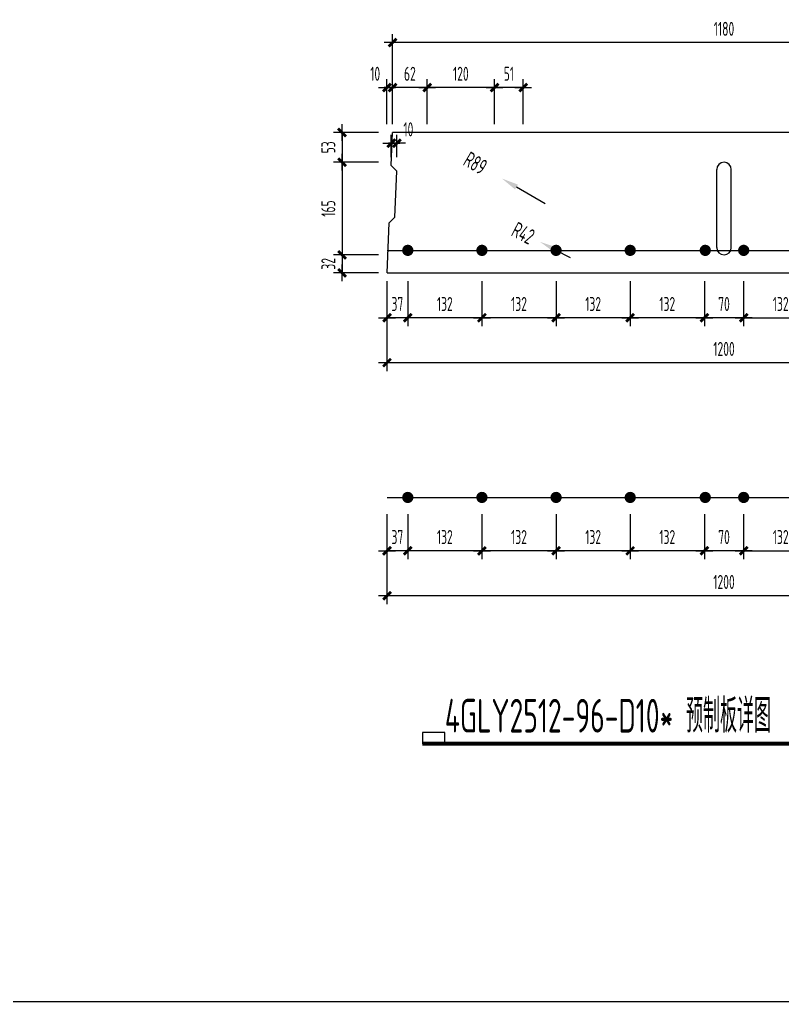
# Model space of a CAD drawing. Extents: x -469675 to 2400000, y -476501 to 2085364.
# Drawn here: x 643091 to 644449, y 395000 to 396748 of the extents above; entities that cross this region are included whole.
import ezdxf

# ---------------------------------------------------------------- set-up
doc = ezdxf.new("R2010")
doc.units = 0
doc.header["$LTSCALE"] = 1000
doc.header["$MEASUREMENT"] = 0
doc.layers.get('0').update_dxf_attribs({"linetype": 'CONTINUOUS', "lineweight": 20})
doc.layers.get('Defpoints').update_dxf_attribs({"linetype": 'CONTINUOUS'})
for name, color, linetype in [('C-DETAIL', 3, 'CONTINUOUS'), ('C-DETAIL_DIM', 3, 'CONTINUOUS'), ('C-DETAIL_REIN', 40, 'CONTINUOUS'), ('C-DETAIL_TEXT', 4, 'CONTINUOUS')]:
    doc.layers.add(name, color=color, linetype=linetype)
doc.layers.add('C-注释', color=30, linetype='CONTINUOUS', plot=False)
doc.styles.add('DIM_FONT', font='gbxwxt.shx', dxfattribs={"width": 0.7, "bigfont": 'gbhzfs.shx'})
doc.styles.add('GBSTYLE', font='gbxwxt.shx', dxfattribs={"width": 0.7, "bigfont": 'gbhzfs.shx'})
doc.dimstyles.new('LEADER10', dxfattribs={"dimscale": 0.1, "dimtxt": 280, "dimasz": 300, "dimexe": 150, "dimexo": 150, "dimgap": 120, "dimtad": 1, "dimdec": 0, "dimzin": 0, "dimdsep": 46, "dimtxsty": 'DIM_FONT', "dimcen": 0.09, "dimclrd": 3, "dimclre": 3, "dimclrt": 7, "dimazin": 0, "dimtfac": 1, "dimtdec": 0, "dimtix": 1, "dimtmove": 2, "dimatfit": 3, "dimfxl": 0, "dimtolj": 1, "dimtzin": 0, "dimarcsym": 0})
doc.dimstyles.new('XB DIMN10', dxfattribs={"dimscale": 0.1, "dimtxt": 250, "dimasz": 1, "dimexe": 150, "dimexo": 150, "dimgap": 120, "dimtad": 1, "dimdec": 0, "dimzin": 0, "dimdsep": 46, "dimtxsty": 'DIM_FONT', "dimblk": '_dimx', "dimcen": 0.09, "dimclrd": 3, "dimclre": 3, "dimclrt": 7, "dimazin": 0, "dimtfac": 1, "dimtdec": 0, "dimtix": 1, "dimtmove": 2, "dimatfit": 3, "dimldrblk": '_dimx', "dimfxl": 0, "dimtolj": 1, "dimtzin": 0, "dimarcsym": 0})

# ---------------------------------------------------------------- blocks, each defined once
blk = doc.blocks.new('_dimx')
blk.add_line((-150, 0), (150, 0))
at = {"const_width": 50}
blk.add_lwpolyline([(-70, -70), (70, 70)], dxfattribs=at)
blk = doc.blocks.new('*D1592')
at = {"layer": 'C-DETAIL_DIM', "color": 3, "lineweight": -2, "ltscale": 0.1, "transparency": 16777216}
for p, q in [((643744.9, 396202.4), (643744.9, 396122.4)), ((644944.9, 396202.4), (644944.9, 396122.4)), ((644944.8, 396137.4), (643745, 396137.4))]:
    blk.add_line(p, q, dxfattribs=at)
at = {"layer": 'Defpoints', "color": 0, "ltscale": 0.1, "transparency": 16777216}
for p in [(643744.9, 396217.4), (644944.9, 396217.4), (643744.9, 396137.4)]:
    blk.add_point(p, dxfattribs=at)
at = {"layer": 'C-DETAIL_DIM', "color": 3, "lineweight": -2, "ltscale": 0.1, "transparency": 16777216, "xscale": 0.1, "yscale": 0.1, "zscale": 0.1, "rotation": 180}
blk.add_blockref('_dimx', (643744.9, 396137.4), dxfattribs=at)
at = {"layer": 'C-DETAIL_DIM', "color": 3, "lineweight": -2, "ltscale": 0.1, "transparency": 16777216, "xscale": 0.1, "yscale": 0.1, "zscale": 0.1}
blk.add_blockref('_dimx', (644944.9, 396137.4), dxfattribs=at)
at = {"layer": 'C-DETAIL_DIM', "color": 7, "ltscale": 0.1, "transparency": 16777216, "insert": (644344.9, 396161.9), "char_height": 25, "attachment_point": 5, "style": 'DIM_FONT'}
blk.add_mtext('\\A1;1200', dxfattribs=at)
blk = doc.blocks.new('*D1594')
at = {"layer": 'C-DETAIL_DIM', "color": 3, "lineweight": -2, "ltscale": 0.1, "transparency": 16777216}
for p, q in [((643754.9, 396642.4), (643754.9, 396722.4)), ((644934.9, 396642.4), (644934.9, 396722.4)), ((644934.8, 396707.4), (643755, 396707.4))]:
    blk.add_line(p, q, dxfattribs=at)
at = {"layer": 'Defpoints', "color": 0, "ltscale": 0.1, "transparency": 16777216}
for p in [(643754.9, 396707.4), (643754.9, 396627.4), (644934.9, 396627.4)]:
    blk.add_point(p, dxfattribs=at)
at = {"layer": 'C-DETAIL_DIM', "color": 3, "lineweight": -2, "ltscale": 0.1, "transparency": 16777216, "xscale": 0.1, "yscale": 0.1, "zscale": 0.1, "rotation": 180}
blk.add_blockref('_dimx', (643754.9, 396707.4), dxfattribs=at)
at = {"layer": 'C-DETAIL_DIM', "color": 3, "lineweight": -2, "ltscale": 0.1, "transparency": 16777216, "xscale": 0.1, "yscale": 0.1, "zscale": 0.1}
blk.add_blockref('_dimx', (644934.9, 396707.4), dxfattribs=at)
at = {"layer": 'C-DETAIL_DIM', "color": 7, "ltscale": 0.1, "transparency": 16777216, "insert": (644344.9, 396731.9), "char_height": 25, "attachment_point": 5, "style": 'DIM_FONT'}
blk.add_mtext('\\A1;1180', dxfattribs=at)
blk = doc.blocks.new('*D1595')
at = {"layer": 'C-DETAIL_DIM', "color": 3, "lineweight": -2, "ltscale": 0.1, "transparency": 16777216}
for p, q in [((643729.9, 396329.4), (643649.9, 396329.4)), ((643664.9, 396329.5), (643664.9, 396329.6)), ((643664.9, 396329.4), (643664.9, 396297.4)), ((643729.9, 396297.4), (643649.9, 396297.4)), ((643664.9, 396297.3), (643664.9, 396297.2))]:
    blk.add_line(p, q, dxfattribs=at)
at = {"layer": 'Defpoints', "color": 0, "ltscale": 0.1, "transparency": 16777216}
for p in [(643744.9, 396329.4), (643664.9, 396297.4), (643744.9, 396297.4)]:
    blk.add_point(p, dxfattribs=at)
at = {"layer": 'C-DETAIL_DIM', "color": 3, "lineweight": -2, "ltscale": 0.1, "transparency": 16777216, "xscale": 0.1, "yscale": 0.1, "zscale": 0.1}
for p, rotation in [((643664.9, 396329.4), 270), ((643664.9, 396297.4), 90)]:
    blk.add_blockref('_dimx', p, dxfattribs=dict(at, rotation=rotation))
at = {"layer": 'C-DETAIL_DIM', "color": 7, "ltscale": 0.1, "transparency": 16777216, "insert": (643640.4, 396313.4), "char_height": 25, "attachment_point": 5, "rotation": 90, "style": 'DIM_FONT'}
blk.add_mtext('\\A1;32', dxfattribs=at)
blk = doc.blocks.new('*D1596')
at = {"layer": 'C-DETAIL_DIM', "color": 3, "lineweight": -2, "ltscale": 0.1, "transparency": 16777216}
for p, q in [((643729.9, 396494.4), (643649.9, 396494.4)), ((643664.9, 396494.3), (643664.9, 396329.5)), ((643729.9, 396329.4), (643649.9, 396329.4))]:
    blk.add_line(p, q, dxfattribs=at)
at = {"layer": 'Defpoints', "color": 0, "ltscale": 0.1, "transparency": 16777216}
for p in [(643744.9, 396494.4), (643664.9, 396329.4), (643744.9, 396329.4)]:
    blk.add_point(p, dxfattribs=at)
at = {"layer": 'C-DETAIL_DIM', "color": 3, "lineweight": -2, "ltscale": 0.1, "transparency": 16777216, "xscale": 0.1, "yscale": 0.1, "zscale": 0.1}
for p, rotation in [((643664.9, 396494.4), 90), ((643664.9, 396329.4), 270)]:
    blk.add_blockref('_dimx', p, dxfattribs=dict(at, rotation=rotation))
at = {"layer": 'C-DETAIL_DIM', "color": 7, "ltscale": 0.1, "transparency": 16777216, "insert": (643640.4, 396411.9), "char_height": 25, "attachment_point": 5, "rotation": 90, "style": 'DIM_FONT'}
blk.add_mtext('\\A1;165', dxfattribs=at)
blk = doc.blocks.new('*D1597')
at = {"layer": 'C-DETAIL_DIM', "color": 3, "lineweight": -2, "ltscale": 0.1, "transparency": 16777216}
for p, q in [((643729.9, 396547.4), (643649.9, 396547.4)), ((643664.9, 396547.3), (643664.9, 396494.5)), ((643729.9, 396494.4), (643649.9, 396494.4))]:
    blk.add_line(p, q, dxfattribs=at)
at = {"layer": 'Defpoints', "color": 0, "ltscale": 0.1, "transparency": 16777216}
for p in [(643744.9, 396547.4), (643664.9, 396494.4), (643744.9, 396494.4)]:
    blk.add_point(p, dxfattribs=at)
at = {"layer": 'C-DETAIL_DIM', "color": 3, "lineweight": -2, "ltscale": 0.1, "transparency": 16777216, "xscale": 0.1, "yscale": 0.1, "zscale": 0.1}
for p, rotation in [((643664.9, 396547.4), 90), ((643664.9, 396494.4), 270)]:
    blk.add_blockref('_dimx', p, dxfattribs=dict(at, rotation=rotation))
at = {"layer": 'C-DETAIL_DIM', "color": 7, "ltscale": 0.1, "transparency": 16777216, "insert": (643640.4, 396520.9), "char_height": 25, "attachment_point": 5, "rotation": 90, "style": 'DIM_FONT'}
blk.add_mtext('\\A1;53', dxfattribs=at)
blk = doc.blocks.new('*D1599')
at = {"layer": 'C-DETAIL_DIM', "color": 3, "lineweight": -2, "ltscale": 0.1, "transparency": 16777216}
for p, q in [((643744.9, 395787.4), (643744.9, 395707.4)), ((644944.9, 395787.4), (644944.9, 395707.4)), ((644944.8, 395722.4), (643745, 395722.4))]:
    blk.add_line(p, q, dxfattribs=at)
at = {"layer": 'Defpoints', "color": 0, "ltscale": 0.1, "transparency": 16777216}
for p in [(643744.9, 395802.4), (644944.9, 395802.4), (643744.9, 395722.4)]:
    blk.add_point(p, dxfattribs=at)
at = {"layer": 'C-DETAIL_DIM', "color": 3, "lineweight": -2, "ltscale": 0.1, "transparency": 16777216, "xscale": 0.1, "yscale": 0.1, "zscale": 0.1, "rotation": 180}
blk.add_blockref('_dimx', (643744.9, 395722.4), dxfattribs=at)
at = {"layer": 'C-DETAIL_DIM', "color": 3, "lineweight": -2, "ltscale": 0.1, "transparency": 16777216, "xscale": 0.1, "yscale": 0.1, "zscale": 0.1}
blk.add_blockref('_dimx', (644944.9, 395722.4), dxfattribs=at)
at = {"layer": 'C-DETAIL_DIM', "color": 7, "ltscale": 0.1, "transparency": 16777216, "insert": (644344.9, 395746.9), "char_height": 25, "attachment_point": 5, "style": 'DIM_FONT'}
blk.add_mtext('\\A1;1200', dxfattribs=at)
blk = doc.blocks.new('*D1602')
at = {"layer": 'C-DETAIL_DIM', "color": 3, "lineweight": -2, "ltscale": 0.1, "transparency": 16777216}
for p, q in [((643744.8, 396627.4), (643744.7, 396627.4)), ((643744.9, 396562.4), (643744.9, 396642.4)), ((643754.9, 396627.4), (643744.9, 396627.4)), ((643754.9, 396562.4), (643754.9, 396642.4)), ((643755, 396627.4), (643755.1, 396627.4))]:
    blk.add_line(p, q, dxfattribs=at)
at = {"layer": 'Defpoints', "color": 0, "ltscale": 0.1, "transparency": 16777216}
for p in [(643744.9, 396627.4), (643744.9, 396547.4), (643754.9, 396547.4)]:
    blk.add_point(p, dxfattribs=at)
at = {"layer": 'C-DETAIL_DIM', "color": 3, "lineweight": -2, "ltscale": 0.1, "transparency": 16777216, "xscale": 0.1, "yscale": 0.1, "zscale": 0.1}
blk.add_blockref('_dimx', (643744.9, 396627.4), dxfattribs=at)
at = {"layer": 'C-DETAIL_DIM', "color": 3, "lineweight": -2, "ltscale": 0.1, "transparency": 16777216, "xscale": 0.1, "yscale": 0.1, "zscale": 0.1, "rotation": 180}
blk.add_blockref('_dimx', (643754.9, 396627.4), dxfattribs=at)
at = {"layer": 'C-DETAIL_DIM', "color": 7, "ltscale": 0.1, "transparency": 16777216, "insert": (643723.9, 396651.9), "char_height": 25, "attachment_point": 5, "style": 'DIM_FONT'}
blk.add_mtext('\\A1;10', dxfattribs=at)
blk = doc.blocks.new('*D1603')
at = {"layer": 'C-DETAIL_DIM', "color": 3, "lineweight": -2, "ltscale": 0.1, "transparency": 16777216}
for p, q in [((643754.9, 396562.4), (643754.9, 396642.4)), ((643816.3, 396627.4), (643755, 396627.4)), ((643816.4, 396562.4), (643816.4, 396642.4))]:
    blk.add_line(p, q, dxfattribs=at)
at = {"layer": 'Defpoints', "color": 0, "ltscale": 0.1, "transparency": 16777216}
for p in [(643754.9, 396627.4), (643754.9, 396547.4), (643816.4, 396547.4)]:
    blk.add_point(p, dxfattribs=at)
at = {"layer": 'C-DETAIL_DIM', "color": 3, "lineweight": -2, "ltscale": 0.1, "transparency": 16777216, "xscale": 0.1, "yscale": 0.1, "zscale": 0.1, "rotation": 180}
blk.add_blockref('_dimx', (643754.9, 396627.4), dxfattribs=at)
at = {"layer": 'C-DETAIL_DIM', "color": 3, "lineweight": -2, "ltscale": 0.1, "transparency": 16777216, "xscale": 0.1, "yscale": 0.1, "zscale": 0.1}
blk.add_blockref('_dimx', (643816.4, 396627.4), dxfattribs=at)
at = {"layer": 'C-DETAIL_DIM', "color": 7, "ltscale": 0.1, "transparency": 16777216, "insert": (643785.7, 396651.9), "char_height": 25, "attachment_point": 5, "style": 'DIM_FONT'}
blk.add_mtext('\\A1;62', dxfattribs=at)
blk = doc.blocks.new('*D1604')
at = {"layer": 'C-DETAIL_DIM', "color": 3, "lineweight": -2, "ltscale": 0.1, "transparency": 16777216}
for p, q in [((643816.4, 396562.4), (643816.4, 396642.4)), ((643936.3, 396627.4), (643816.5, 396627.4)), ((643936.4, 396562.4), (643936.4, 396642.4))]:
    blk.add_line(p, q, dxfattribs=at)
at = {"layer": 'Defpoints', "color": 0, "ltscale": 0.1, "transparency": 16777216}
for p in [(643816.4, 396627.4), (643816.4, 396547.4), (643936.4, 396547.4)]:
    blk.add_point(p, dxfattribs=at)
at = {"layer": 'C-DETAIL_DIM', "color": 3, "lineweight": -2, "ltscale": 0.1, "transparency": 16777216, "xscale": 0.1, "yscale": 0.1, "zscale": 0.1, "rotation": 180}
blk.add_blockref('_dimx', (643816.4, 396627.4), dxfattribs=at)
at = {"layer": 'C-DETAIL_DIM', "color": 3, "lineweight": -2, "ltscale": 0.1, "transparency": 16777216, "xscale": 0.1, "yscale": 0.1, "zscale": 0.1}
blk.add_blockref('_dimx', (643936.4, 396627.4), dxfattribs=at)
at = {"layer": 'C-DETAIL_DIM', "color": 7, "ltscale": 0.1, "transparency": 16777216, "insert": (643876.4, 396651.9), "char_height": 25, "attachment_point": 5, "style": 'DIM_FONT'}
blk.add_mtext('\\A1;120', dxfattribs=at)
blk = doc.blocks.new('*D1605')
at = {"layer": 'C-DETAIL_DIM', "color": 3, "lineweight": -2, "ltscale": 0.1, "transparency": 16777216}
for p, q in [((643936.4, 396562.4), (643936.4, 396642.4)), ((643987.3, 396627.4), (643936.5, 396627.4)), ((643987.4, 396562.4), (643987.4, 396642.4))]:
    blk.add_line(p, q, dxfattribs=at)
at = {"layer": 'Defpoints', "color": 0, "ltscale": 0.1, "transparency": 16777216}
for p in [(643936.4, 396627.4), (643936.4, 396547.4), (643987.4, 396547.4)]:
    blk.add_point(p, dxfattribs=at)
at = {"layer": 'C-DETAIL_DIM', "color": 3, "lineweight": -2, "ltscale": 0.1, "transparency": 16777216, "xscale": 0.1, "yscale": 0.1, "zscale": 0.1, "rotation": 180}
blk.add_blockref('_dimx', (643936.4, 396627.4), dxfattribs=at)
at = {"layer": 'C-DETAIL_DIM', "color": 3, "lineweight": -2, "ltscale": 0.1, "transparency": 16777216, "xscale": 0.1, "yscale": 0.1, "zscale": 0.1}
blk.add_blockref('_dimx', (643987.4, 396627.4), dxfattribs=at)
at = {"layer": 'C-DETAIL_DIM', "color": 7, "ltscale": 0.1, "transparency": 16777216, "insert": (643961.9, 396651.9), "char_height": 25, "attachment_point": 5, "style": 'DIM_FONT'}
blk.add_mtext('\\A1;51', dxfattribs=at)
blk = doc.blocks.new('*D1613')
at = {"layer": 'C-DETAIL_DIM', "color": 3, "lineweight": -2, "ltscale": 0.1, "transparency": 16777216}
for p, q in [((644379.9, 396282.4), (644379.9, 396202.4)), ((644511.9, 396282.4), (644511.9, 396202.4)), ((644380, 396217.4), (644511.8, 396217.4))]:
    blk.add_line(p, q, dxfattribs=at)
at = {"layer": 'Defpoints', "color": 0, "ltscale": 0.1, "transparency": 16777216}
for p in [(644379.9, 396297.4), (644511.9, 396297.4), (644511.9, 396217.4)]:
    blk.add_point(p, dxfattribs=at)
at = {"layer": 'C-DETAIL_DIM', "color": 3, "lineweight": -2, "ltscale": 0.1, "transparency": 16777216, "xscale": 0.1, "yscale": 0.1, "zscale": 0.1, "rotation": 180}
blk.add_blockref('_dimx', (644379.9, 396217.4), dxfattribs=at)
at = {"layer": 'C-DETAIL_DIM', "color": 3, "lineweight": -2, "ltscale": 0.1, "transparency": 16777216, "xscale": 0.1, "yscale": 0.1, "zscale": 0.1}
blk.add_blockref('_dimx', (644511.9, 396217.4), dxfattribs=at)
at = {"layer": 'C-DETAIL_DIM', "color": 7, "ltscale": 0.1, "transparency": 16777216, "insert": (644445.9, 396241.9), "char_height": 25, "attachment_point": 5, "style": 'DIM_FONT'}
blk.add_mtext('\\A1;132', dxfattribs=at)
blk = doc.blocks.new('*D1614')
at = {"layer": 'C-DETAIL_TEXT', "color": 3, "lineweight": -2, "ltscale": 0.25, "transparency": 16777216}
for p, q in [((643979.9, 396371.9), (643979.9, 396371.9)), ((643979.9, 396371.9), (643979.9, 396371.9)), ((644044.3, 396338.6), (644071, 396324.8))]:
    blk.add_line(p, q, dxfattribs=at)
at = {"layer": 'C-DETAIL_TEXT', "color": 3, "ltscale": 0.25, "transparency": 16777216}
blk.add_solid([(644046.6, 396343), (644042, 396334.2), (644017.7, 396352.4)], dxfattribs=at)
at = {"layer": 'Defpoints', "color": 0, "ltscale": 0.25, "transparency": 16777216}
for p in [(643979.9, 396371.9), (644017.7, 396352.4)]:
    blk.add_point(p, dxfattribs=at)
at = {"layer": 'C-DETAIL_TEXT', "color": 7, "ltscale": 0.25, "transparency": 16777216, "insert": (643987.4, 396368.1), "char_height": 28, "attachment_point": 5, "rotation": 332.6326, "style": 'DIM_FONT'}
blk.add_mtext('\\A1;R42', dxfattribs=at)
blk = doc.blocks.new('*D1615')
at = {"layer": 'C-DETAIL_DIM', "color": 3, "lineweight": -2, "ltscale": 0.1, "transparency": 16777216}
for p, q in [((643744.9, 396282.4), (643744.9, 396202.4)), ((643781.9, 396282.4), (643781.9, 396202.4)), ((643744.8, 396217.4), (643744.7, 396217.4)), ((643781.9, 396217.4), (643744.9, 396217.4)), ((643782, 396217.4), (643782.1, 396217.4))]:
    blk.add_line(p, q, dxfattribs=at)
at = {"layer": 'Defpoints', "color": 0, "ltscale": 0.1, "transparency": 16777216}
for p in [(643744.9, 396297.4), (643781.9, 396297.4), (643744.9, 396217.4)]:
    blk.add_point(p, dxfattribs=at)
at = {"layer": 'C-DETAIL_DIM', "color": 3, "lineweight": -2, "ltscale": 0.1, "transparency": 16777216, "xscale": 0.1, "yscale": 0.1, "zscale": 0.1}
blk.add_blockref('_dimx', (643744.9, 396217.4), dxfattribs=at)
at = {"layer": 'C-DETAIL_DIM', "color": 3, "lineweight": -2, "ltscale": 0.1, "transparency": 16777216, "xscale": 0.1, "yscale": 0.1, "zscale": 0.1, "rotation": 180}
blk.add_blockref('_dimx', (643781.9, 396217.4), dxfattribs=at)
at = {"layer": 'C-DETAIL_DIM', "color": 7, "ltscale": 0.1, "transparency": 16777216, "insert": (643763.4, 396241.9), "char_height": 25, "attachment_point": 5, "style": 'DIM_FONT'}
blk.add_mtext('\\A1;37', dxfattribs=at)
blk = doc.blocks.new('*D1616')
at = {"layer": 'C-DETAIL_DIM', "color": 3, "lineweight": -2, "ltscale": 0.1, "transparency": 16777216}
for p, q in [((643781.9, 396282.4), (643781.9, 396202.4)), ((643913.9, 396282.4), (643913.9, 396202.4)), ((643913.8, 396217.4), (643782, 396217.4))]:
    blk.add_line(p, q, dxfattribs=at)
at = {"layer": 'Defpoints', "color": 0, "ltscale": 0.1, "transparency": 16777216}
for p in [(643781.9, 396297.4), (643913.9, 396297.4), (643781.9, 396217.4)]:
    blk.add_point(p, dxfattribs=at)
at = {"layer": 'C-DETAIL_DIM', "color": 3, "lineweight": -2, "ltscale": 0.1, "transparency": 16777216, "xscale": 0.1, "yscale": 0.1, "zscale": 0.1, "rotation": 180}
blk.add_blockref('_dimx', (643781.9, 396217.4), dxfattribs=at)
at = {"layer": 'C-DETAIL_DIM', "color": 3, "lineweight": -2, "ltscale": 0.1, "transparency": 16777216, "xscale": 0.1, "yscale": 0.1, "zscale": 0.1}
blk.add_blockref('_dimx', (643913.9, 396217.4), dxfattribs=at)
at = {"layer": 'C-DETAIL_DIM', "color": 7, "ltscale": 0.1, "transparency": 16777216, "insert": (643847.9, 396241.9), "char_height": 25, "attachment_point": 5, "style": 'DIM_FONT'}
blk.add_mtext('\\A1;132', dxfattribs=at)
blk = doc.blocks.new('*D1617')
at = {"layer": 'C-DETAIL_DIM', "color": 3, "lineweight": -2, "ltscale": 0.1, "transparency": 16777216}
for p, q in [((643913.9, 396282.4), (643913.9, 396202.4)), ((644045.9, 396282.4), (644045.9, 396202.4)), ((644045.8, 396217.4), (643914, 396217.4))]:
    blk.add_line(p, q, dxfattribs=at)
at = {"layer": 'Defpoints', "color": 0, "ltscale": 0.1, "transparency": 16777216}
for p in [(643913.9, 396297.4), (644045.9, 396297.4), (643913.9, 396217.4)]:
    blk.add_point(p, dxfattribs=at)
at = {"layer": 'C-DETAIL_DIM', "color": 3, "lineweight": -2, "ltscale": 0.1, "transparency": 16777216, "xscale": 0.1, "yscale": 0.1, "zscale": 0.1, "rotation": 180}
blk.add_blockref('_dimx', (643913.9, 396217.4), dxfattribs=at)
at = {"layer": 'C-DETAIL_DIM', "color": 3, "lineweight": -2, "ltscale": 0.1, "transparency": 16777216, "xscale": 0.1, "yscale": 0.1, "zscale": 0.1}
blk.add_blockref('_dimx', (644045.9, 396217.4), dxfattribs=at)
at = {"layer": 'C-DETAIL_DIM', "color": 7, "ltscale": 0.1, "transparency": 16777216, "insert": (643979.9, 396241.9), "char_height": 25, "attachment_point": 5, "style": 'DIM_FONT'}
blk.add_mtext('\\A1;132', dxfattribs=at)
blk = doc.blocks.new('*D1618')
at = {"layer": 'C-DETAIL_DIM', "color": 3, "lineweight": -2, "ltscale": 0.1, "transparency": 16777216}
for p, q in [((644045.9, 396282.4), (644045.9, 396202.4)), ((644177.9, 396282.4), (644177.9, 396202.4)), ((644177.8, 396217.4), (644046, 396217.4))]:
    blk.add_line(p, q, dxfattribs=at)
at = {"layer": 'Defpoints', "color": 0, "ltscale": 0.1, "transparency": 16777216}
for p in [(644045.9, 396297.4), (644177.9, 396297.4), (644045.9, 396217.4)]:
    blk.add_point(p, dxfattribs=at)
at = {"layer": 'C-DETAIL_DIM', "color": 3, "lineweight": -2, "ltscale": 0.1, "transparency": 16777216, "xscale": 0.1, "yscale": 0.1, "zscale": 0.1, "rotation": 180}
blk.add_blockref('_dimx', (644045.9, 396217.4), dxfattribs=at)
at = {"layer": 'C-DETAIL_DIM', "color": 3, "lineweight": -2, "ltscale": 0.1, "transparency": 16777216, "xscale": 0.1, "yscale": 0.1, "zscale": 0.1}
blk.add_blockref('_dimx', (644177.9, 396217.4), dxfattribs=at)
at = {"layer": 'C-DETAIL_DIM', "color": 7, "ltscale": 0.1, "transparency": 16777216, "insert": (644111.9, 396241.9), "char_height": 25, "attachment_point": 5, "style": 'DIM_FONT'}
blk.add_mtext('\\A1;132', dxfattribs=at)
blk = doc.blocks.new('*D1619')
at = {"layer": 'C-DETAIL_DIM', "color": 3, "lineweight": -2, "ltscale": 0.1, "transparency": 16777216}
for p, q in [((644177.9, 396282.4), (644177.9, 396202.4)), ((644309.9, 396282.4), (644309.9, 396202.4)), ((644309.8, 396217.4), (644178, 396217.4))]:
    blk.add_line(p, q, dxfattribs=at)
at = {"layer": 'Defpoints', "color": 0, "ltscale": 0.1, "transparency": 16777216}
for p in [(644177.9, 396297.4), (644309.9, 396297.4), (644177.9, 396217.4)]:
    blk.add_point(p, dxfattribs=at)
at = {"layer": 'C-DETAIL_DIM', "color": 3, "lineweight": -2, "ltscale": 0.1, "transparency": 16777216, "xscale": 0.1, "yscale": 0.1, "zscale": 0.1, "rotation": 180}
blk.add_blockref('_dimx', (644177.9, 396217.4), dxfattribs=at)
at = {"layer": 'C-DETAIL_DIM', "color": 3, "lineweight": -2, "ltscale": 0.1, "transparency": 16777216, "xscale": 0.1, "yscale": 0.1, "zscale": 0.1}
blk.add_blockref('_dimx', (644309.9, 396217.4), dxfattribs=at)
at = {"layer": 'C-DETAIL_DIM', "color": 7, "ltscale": 0.1, "transparency": 16777216, "insert": (644243.9, 396241.9), "char_height": 25, "attachment_point": 5, "style": 'DIM_FONT'}
blk.add_mtext('\\A1;132', dxfattribs=at)
blk = doc.blocks.new('*D1620')
at = {"layer": 'C-DETAIL_DIM', "color": 3, "lineweight": -2, "ltscale": 0.1, "transparency": 16777216}
for p, q in [((644309.9, 396282.4), (644309.9, 396202.4)), ((644379.9, 396282.4), (644379.9, 396202.4)), ((644379.8, 396217.4), (644310, 396217.4))]:
    blk.add_line(p, q, dxfattribs=at)
at = {"layer": 'Defpoints', "color": 0, "ltscale": 0.1, "transparency": 16777216}
for p in [(644309.9, 396297.4), (644379.9, 396297.4), (644309.9, 396217.4)]:
    blk.add_point(p, dxfattribs=at)
at = {"layer": 'C-DETAIL_DIM', "color": 3, "lineweight": -2, "ltscale": 0.1, "transparency": 16777216, "xscale": 0.1, "yscale": 0.1, "zscale": 0.1, "rotation": 180}
blk.add_blockref('_dimx', (644309.9, 396217.4), dxfattribs=at)
at = {"layer": 'C-DETAIL_DIM', "color": 3, "lineweight": -2, "ltscale": 0.1, "transparency": 16777216, "xscale": 0.1, "yscale": 0.1, "zscale": 0.1}
blk.add_blockref('_dimx', (644379.9, 396217.4), dxfattribs=at)
at = {"layer": 'C-DETAIL_DIM', "color": 7, "ltscale": 0.1, "transparency": 16777216, "insert": (644344.9, 396241.9), "char_height": 25, "attachment_point": 5, "style": 'DIM_FONT'}
blk.add_mtext('\\A1;70', dxfattribs=at)
blk = doc.blocks.new('*D1625')
at = {"layer": 'C-DETAIL_DIM', "color": 3, "lineweight": -2, "ltscale": 0.1, "transparency": 16777216}
for p, q in [((644379.9, 395867.4), (644379.9, 395787.4)), ((644511.9, 395867.4), (644511.9, 395787.4)), ((644380, 395802.4), (644511.8, 395802.4))]:
    blk.add_line(p, q, dxfattribs=at)
at = {"layer": 'Defpoints', "color": 0, "ltscale": 0.1, "transparency": 16777216}
for p in [(644379.9, 395882.4), (644511.9, 395882.4), (644511.9, 395802.4)]:
    blk.add_point(p, dxfattribs=at)
at = {"layer": 'C-DETAIL_DIM', "color": 3, "lineweight": -2, "ltscale": 0.1, "transparency": 16777216, "xscale": 0.1, "yscale": 0.1, "zscale": 0.1, "rotation": 180}
blk.add_blockref('_dimx', (644379.9, 395802.4), dxfattribs=at)
at = {"layer": 'C-DETAIL_DIM', "color": 3, "lineweight": -2, "ltscale": 0.1, "transparency": 16777216, "xscale": 0.1, "yscale": 0.1, "zscale": 0.1}
blk.add_blockref('_dimx', (644511.9, 395802.4), dxfattribs=at)
at = {"layer": 'C-DETAIL_DIM', "color": 7, "ltscale": 0.1, "transparency": 16777216, "insert": (644445.9, 395826.9), "char_height": 25, "attachment_point": 5, "style": 'DIM_FONT'}
blk.add_mtext('\\A1;132', dxfattribs=at)
blk = doc.blocks.new('*D1626')
at = {"layer": 'C-DETAIL_DIM', "color": 3, "lineweight": -2, "ltscale": 0.1, "transparency": 16777216}
for p, q in [((643744.9, 395867.4), (643744.9, 395787.4)), ((643781.9, 395867.4), (643781.9, 395787.4)), ((643744.8, 395802.4), (643744.7, 395802.4)), ((643781.9, 395802.4), (643744.9, 395802.4)), ((643782, 395802.4), (643782.1, 395802.4))]:
    blk.add_line(p, q, dxfattribs=at)
at = {"layer": 'Defpoints', "color": 0, "ltscale": 0.1, "transparency": 16777216}
for p in [(643744.9, 395882.4), (643781.9, 395882.4), (643744.9, 395802.4)]:
    blk.add_point(p, dxfattribs=at)
at = {"layer": 'C-DETAIL_DIM', "color": 3, "lineweight": -2, "ltscale": 0.1, "transparency": 16777216, "xscale": 0.1, "yscale": 0.1, "zscale": 0.1}
blk.add_blockref('_dimx', (643744.9, 395802.4), dxfattribs=at)
at = {"layer": 'C-DETAIL_DIM', "color": 3, "lineweight": -2, "ltscale": 0.1, "transparency": 16777216, "xscale": 0.1, "yscale": 0.1, "zscale": 0.1, "rotation": 180}
blk.add_blockref('_dimx', (643781.9, 395802.4), dxfattribs=at)
at = {"layer": 'C-DETAIL_DIM', "color": 7, "ltscale": 0.1, "transparency": 16777216, "insert": (643763.4, 395826.9), "char_height": 25, "attachment_point": 5, "style": 'DIM_FONT'}
blk.add_mtext('\\A1;37', dxfattribs=at)
blk = doc.blocks.new('*D1627')
at = {"layer": 'C-DETAIL_DIM', "color": 3, "lineweight": -2, "ltscale": 0.1, "transparency": 16777216}
for p, q in [((643781.9, 395867.4), (643781.9, 395787.4)), ((643913.9, 395867.4), (643913.9, 395787.4)), ((643913.8, 395802.4), (643782, 395802.4))]:
    blk.add_line(p, q, dxfattribs=at)
at = {"layer": 'Defpoints', "color": 0, "ltscale": 0.1, "transparency": 16777216}
for p in [(643781.9, 395882.4), (643913.9, 395882.4), (643781.9, 395802.4)]:
    blk.add_point(p, dxfattribs=at)
at = {"layer": 'C-DETAIL_DIM', "color": 3, "lineweight": -2, "ltscale": 0.1, "transparency": 16777216, "xscale": 0.1, "yscale": 0.1, "zscale": 0.1, "rotation": 180}
blk.add_blockref('_dimx', (643781.9, 395802.4), dxfattribs=at)
at = {"layer": 'C-DETAIL_DIM', "color": 3, "lineweight": -2, "ltscale": 0.1, "transparency": 16777216, "xscale": 0.1, "yscale": 0.1, "zscale": 0.1}
blk.add_blockref('_dimx', (643913.9, 395802.4), dxfattribs=at)
at = {"layer": 'C-DETAIL_DIM', "color": 7, "ltscale": 0.1, "transparency": 16777216, "insert": (643847.9, 395826.9), "char_height": 25, "attachment_point": 5, "style": 'DIM_FONT'}
blk.add_mtext('\\A1;132', dxfattribs=at)
blk = doc.blocks.new('*D1628')
at = {"layer": 'C-DETAIL_DIM', "color": 3, "lineweight": -2, "ltscale": 0.1, "transparency": 16777216}
for p, q in [((643913.9, 395867.4), (643913.9, 395787.4)), ((644045.9, 395867.4), (644045.9, 395787.4)), ((644045.8, 395802.4), (643914, 395802.4))]:
    blk.add_line(p, q, dxfattribs=at)
at = {"layer": 'Defpoints', "color": 0, "ltscale": 0.1, "transparency": 16777216}
for p in [(643913.9, 395882.4), (644045.9, 395882.4), (643913.9, 395802.4)]:
    blk.add_point(p, dxfattribs=at)
at = {"layer": 'C-DETAIL_DIM', "color": 3, "lineweight": -2, "ltscale": 0.1, "transparency": 16777216, "xscale": 0.1, "yscale": 0.1, "zscale": 0.1, "rotation": 180}
blk.add_blockref('_dimx', (643913.9, 395802.4), dxfattribs=at)
at = {"layer": 'C-DETAIL_DIM', "color": 3, "lineweight": -2, "ltscale": 0.1, "transparency": 16777216, "xscale": 0.1, "yscale": 0.1, "zscale": 0.1}
blk.add_blockref('_dimx', (644045.9, 395802.4), dxfattribs=at)
at = {"layer": 'C-DETAIL_DIM', "color": 7, "ltscale": 0.1, "transparency": 16777216, "insert": (643979.9, 395826.9), "char_height": 25, "attachment_point": 5, "style": 'DIM_FONT'}
blk.add_mtext('\\A1;132', dxfattribs=at)
blk = doc.blocks.new('*D1629')
at = {"layer": 'C-DETAIL_DIM', "color": 3, "lineweight": -2, "ltscale": 0.1, "transparency": 16777216}
for p, q in [((644045.9, 395867.4), (644045.9, 395787.4)), ((644177.9, 395867.4), (644177.9, 395787.4)), ((644177.8, 395802.4), (644046, 395802.4))]:
    blk.add_line(p, q, dxfattribs=at)
at = {"layer": 'Defpoints', "color": 0, "ltscale": 0.1, "transparency": 16777216}
for p in [(644045.9, 395882.4), (644177.9, 395882.4), (644045.9, 395802.4)]:
    blk.add_point(p, dxfattribs=at)
at = {"layer": 'C-DETAIL_DIM', "color": 3, "lineweight": -2, "ltscale": 0.1, "transparency": 16777216, "xscale": 0.1, "yscale": 0.1, "zscale": 0.1, "rotation": 180}
blk.add_blockref('_dimx', (644045.9, 395802.4), dxfattribs=at)
at = {"layer": 'C-DETAIL_DIM', "color": 3, "lineweight": -2, "ltscale": 0.1, "transparency": 16777216, "xscale": 0.1, "yscale": 0.1, "zscale": 0.1}
blk.add_blockref('_dimx', (644177.9, 395802.4), dxfattribs=at)
at = {"layer": 'C-DETAIL_DIM', "color": 7, "ltscale": 0.1, "transparency": 16777216, "insert": (644111.9, 395826.9), "char_height": 25, "attachment_point": 5, "style": 'DIM_FONT'}
blk.add_mtext('\\A1;132', dxfattribs=at)
blk = doc.blocks.new('*D1630')
at = {"layer": 'C-DETAIL_DIM', "color": 3, "lineweight": -2, "ltscale": 0.1, "transparency": 16777216}
for p, q in [((644177.9, 395867.4), (644177.9, 395787.4)), ((644309.9, 395867.4), (644309.9, 395787.4)), ((644309.8, 395802.4), (644178, 395802.4))]:
    blk.add_line(p, q, dxfattribs=at)
at = {"layer": 'Defpoints', "color": 0, "ltscale": 0.1, "transparency": 16777216}
for p in [(644177.9, 395882.4), (644309.9, 395882.4), (644177.9, 395802.4)]:
    blk.add_point(p, dxfattribs=at)
at = {"layer": 'C-DETAIL_DIM', "color": 3, "lineweight": -2, "ltscale": 0.1, "transparency": 16777216, "xscale": 0.1, "yscale": 0.1, "zscale": 0.1, "rotation": 180}
blk.add_blockref('_dimx', (644177.9, 395802.4), dxfattribs=at)
at = {"layer": 'C-DETAIL_DIM', "color": 3, "lineweight": -2, "ltscale": 0.1, "transparency": 16777216, "xscale": 0.1, "yscale": 0.1, "zscale": 0.1}
blk.add_blockref('_dimx', (644309.9, 395802.4), dxfattribs=at)
at = {"layer": 'C-DETAIL_DIM', "color": 7, "ltscale": 0.1, "transparency": 16777216, "insert": (644243.9, 395826.9), "char_height": 25, "attachment_point": 5, "style": 'DIM_FONT'}
blk.add_mtext('\\A1;132', dxfattribs=at)
blk = doc.blocks.new('*D1631')
at = {"layer": 'C-DETAIL_DIM', "color": 3, "lineweight": -2, "ltscale": 0.1, "transparency": 16777216}
for p, q in [((644309.9, 395867.4), (644309.9, 395787.4)), ((644379.9, 395867.4), (644379.9, 395787.4)), ((644379.8, 395802.4), (644310, 395802.4))]:
    blk.add_line(p, q, dxfattribs=at)
at = {"layer": 'Defpoints', "color": 0, "ltscale": 0.1, "transparency": 16777216}
for p in [(644309.9, 395882.4), (644379.9, 395882.4), (644309.9, 395802.4)]:
    blk.add_point(p, dxfattribs=at)
at = {"layer": 'C-DETAIL_DIM', "color": 3, "lineweight": -2, "ltscale": 0.1, "transparency": 16777216, "xscale": 0.1, "yscale": 0.1, "zscale": 0.1, "rotation": 180}
blk.add_blockref('_dimx', (644309.9, 395802.4), dxfattribs=at)
at = {"layer": 'C-DETAIL_DIM', "color": 3, "lineweight": -2, "ltscale": 0.1, "transparency": 16777216, "xscale": 0.1, "yscale": 0.1, "zscale": 0.1}
blk.add_blockref('_dimx', (644379.9, 395802.4), dxfattribs=at)
at = {"layer": 'C-DETAIL_DIM', "color": 7, "ltscale": 0.1, "transparency": 16777216, "insert": (644344.9, 395826.9), "char_height": 25, "attachment_point": 5, "style": 'DIM_FONT'}
blk.add_mtext('\\A1;70', dxfattribs=at)
blk = doc.blocks.new('*D1632')
at = {"layer": 'C-DETAIL_DIM', "color": 3, "lineweight": -2, "ltscale": 0.1, "transparency": 16777216}
for p, q in [((643752.6, 396503.4), (643752.6, 396543.4)), ((643762.6, 396503.4), (643762.6, 396543.4)), ((643752.5, 396528.4), (643752.4, 396528.4)), ((643762.6, 396528.4), (643752.6, 396528.4)), ((643762.7, 396528.4), (643762.8, 396528.4))]:
    blk.add_line(p, q, dxfattribs=at)
at = {"layer": 'Defpoints', "color": 0, "ltscale": 0.1, "transparency": 16777216}
for p in [(643752.6, 396528.4), (643752.6, 396488.4), (643762.6, 396488.4)]:
    blk.add_point(p, dxfattribs=at)
at = {"layer": 'C-DETAIL_DIM', "color": 3, "lineweight": -2, "ltscale": 0.1, "transparency": 16777216, "xscale": 0.1, "yscale": 0.1, "zscale": 0.1}
blk.add_blockref('_dimx', (643752.6, 396528.4), dxfattribs=at)
at = {"layer": 'C-DETAIL_DIM', "color": 3, "lineweight": -2, "ltscale": 0.1, "transparency": 16777216, "xscale": 0.1, "yscale": 0.1, "zscale": 0.1, "rotation": 180}
blk.add_blockref('_dimx', (643762.6, 396528.4), dxfattribs=at)
at = {"layer": 'C-DETAIL_DIM', "color": 7, "ltscale": 0.1, "transparency": 16777216, "insert": (643783, 396552.9), "char_height": 25, "attachment_point": 5, "style": 'DIM_FONT'}
blk.add_mtext('\\A1;10', dxfattribs=at)

msp = doc.modelspace()

# ---------------------------------------------------------------- linework, layer by layer
at = {"layer": 'C-DETAIL'}
for p, q in [((643752.5804, 396488.4201), (643754.9404, 396547.4201)), ((643762.1884, 396478.4201), (643752.5804, 396488.4201)), ((643758.9084, 396396.4201), (643762.1884, 396478.4201)), ((644331.9404, 396342.4201), (644331.9404, 396481.4201)), ((644357.9404, 396342.4201), (644357.9404, 396481.4201)), ((643744.9404, 396297.4201), (643748.5004, 396386.4201)), ((643758.9084, 396396.4201), (643748.5004, 396386.4201))]:
    msp.add_line(p, q, dxfattribs=at)
at = {"layer": 'C-DETAIL', "ltscale": 0.25}
for points in [[(644934.9404, 396547.4201), (643754.9404, 396547.4201)], [(643744.9404, 396297.4201), (644944.9404, 396297.4201)]]:
    msp.add_lwpolyline(points, dxfattribs=at)
at = {"layer": 'C-DETAIL'}
for centre, start, end in [((644344.9404, 396481.4201), 0, 180), ((644344.9404, 396481.4201), 0, 180), ((644344.9404, 396342.4201), 180, 0)]:
    msp.add_arc(centre, 13, start, end, dxfattribs=at)
at = {"layer": 'C-DETAIL_REIN', "ltscale": 0.25}
msp.add_line((643744.9404, 395897.4201), (644944.9404, 395897.4201), dxfattribs=at)
at = {"layer": 'C-DETAIL_REIN', "ltscale": 0.25, "const_width": 10}
for points in [[(643786.9404, 396337.4201, -1), (643776.9404, 396337.4201, -1)], [(643918.9404, 396337.4201, -1), (643908.9404, 396337.4201, -1)], [(644050.9404, 396337.4201, -1), (644040.9404, 396337.4201, -1)], [(644182.9404, 396337.4201, -1), (644172.9404, 396337.4201, -1)], [(644316.522, 396337.4201, -1), (644306.522, 396337.4201, -1)], [(644384.9404, 396337.4201, -1), (644374.9404, 396337.4201, -1)], [(643786.9404, 395897.4201, -1), (643776.9404, 395897.4201, -1)], [(643918.9404, 395897.4201, -1), (643908.9404, 395897.4201, -1)], [(644050.9404, 395897.4201, -1), (644040.9404, 395897.4201, -1)], [(644182.9404, 395897.4201, -1), (644172.9404, 395897.4201, -1)], [(644316.522, 395897.4201, -1), (644306.522, 395897.4201, -1)], [(644384.9404, 395897.4201, -1), (644374.9404, 395897.4201, -1)]]:
    msp.add_lwpolyline(points, format="xyb", close=True, dxfattribs=at)
at = {"layer": 'C-DETAIL_TEXT', "color": 3, "ltscale": 0.25}
msp.add_line((644026.4404, 396420.555), (643975.4624, 396450.2575), dxfattribs=at)
at = {"layer": 'C-DETAIL_TEXT', "color": 3, "ltscale": 0.1, "const_width": 7, "flags": 128}
msp.add_lwpolyline([(644807.8448, 395458.7361), (643807.8448, 395458.7361)], dxfattribs=at)
at = {"layer": 'C-DETAIL_TEXT', "color": 3, "ltscale": 0.25}
msp.add_solid([(643977.9795, 396454.5777), (643972.9452, 396445.9373), (643949.5413, 396465.3605)], dxfattribs=at)
at = {"layer": 'C-注释'}
msp.add_line((643744.9404, 396337.4201), (645331.0691, 396337.4201), dxfattribs=at)
at = {"layer": 'C-注释', "ltscale": 0.25}
msp.add_line((630000, 395000), (658000, 395000), dxfattribs=at)
at = {"layer": 'C-注释'}
msp.add_lwpolyline([(643847.8448, 395478.7361), (643807.8448, 395478.7361), (643807.8448, 395458.7361), (643847.8448, 395458.7361)], close=True, dxfattribs=at)

# ---------------------------------------------------------------- texts
at = {"layer": 'C-DETAIL_TEXT', "color": 30, "ltscale": 0.1, "style": 'GBSTYLE', "width": 0.7}
msp.add_text('4GLY2512-96-D10* 预制板详图', height=60, rotation=0, dxfattribs=at).set_placement((643847.8448, 395478.7361))
at = {"layer": 'C-DETAIL_TEXT', "color": 7, "ltscale": 0.25, "insert": (643902.4114, 396492.7277), "char_height": 28, "attachment_point": 5, "rotation": 329.7726886, "style": 'DIM_FONT'}
msp.add_mtext('\\A1;R89', dxfattribs=at)

# ---------------------------------------------------------------- dimensions: what is measured, and where the dimension line sits
at = {"layer": 'C-DETAIL_DIM', "ltscale": 0.1}
for base, p1, p2, picture, middle in [((643754.9404, 396707.4201), (644934.9404, 396627.4201), (643754.9404, 396627.4201), '*D1594', (644344.9404, 396731.9201)), ((643754.9403618458, 396627.4201125577), (643816.4403618458, 396547.4201125577), (643754.9403618458, 396547.4201125577), '*D1603', (643785.6903618458, 396651.9201125577)), ((643816.4404, 396627.4201), (643936.4404, 396547.4201), (643816.4404, 396547.4201), '*D1604', (643876.4404, 396651.9201)), ((643936.4404, 396627.4201), (643987.4404, 396547.4201), (643936.4404, 396547.4201), '*D1605', (643961.9404, 396651.9201)), ((643744.9404, 396217.4201), (643781.9404, 396297.4201), (643744.9404, 396297.4201), '*D1615', (643763.4404, 396241.9201)), ((643781.9404, 396217.4201), (643913.9404, 396297.4201), (643781.9404, 396297.4201), '*D1616', (643847.9404, 396241.9201)), ((643913.9404, 396217.4201), (644045.9404, 396297.4201), (643913.9404, 396297.4201), '*D1617', (643979.9404, 396241.9201)), ((644045.9404, 396217.4201), (644177.9404, 396297.4201), (644045.9404, 396297.4201), '*D1618', (644111.9404, 396241.9201)), ((644177.9404, 396217.4201), (644309.9404, 396297.4201), (644177.9404, 396297.4201), '*D1619', (644243.9404, 396241.9201)), ((644309.9404, 396217.4201), (644379.9404, 396297.4201), (644309.9404, 396297.4201), '*D1620', (644344.9404, 396241.9201)), ((643744.9404, 396137.4201), (644944.9404, 396217.4201), (643744.9404, 396217.4201), '*D1592', (644344.9404, 396161.9201)), ((643744.9404, 395802.4201), (643781.9404, 395882.4201), (643744.9404, 395882.4201), '*D1626', (643763.4404, 395826.9201)), ((643781.9404, 395802.4201), (643913.9404, 395882.4201), (643781.9404, 395882.4201), '*D1627', (643847.9404, 395826.9201)), ((643913.9404, 395802.4201), (644045.9404, 395882.4201), (643913.9404, 395882.4201), '*D1628', (643979.9404, 395826.9201)), ((644045.9404, 395802.4201), (644177.9404, 395882.4201), (644045.9404, 395882.4201), '*D1629', (644111.9404, 395826.9201)), ((644177.9404, 395802.4201), (644309.9404, 395882.4201), (644177.9404, 395882.4201), '*D1630', (644243.9404, 395826.9201)), ((644309.9404, 395802.4201), (644379.9404, 395882.4201), (644309.9404, 395882.4201), '*D1631', (644344.9404, 395826.9201)), ((643744.9404, 395722.4201), (644944.9404, 395802.4201), (643744.9404, 395802.4201), '*D1599', (644344.9404, 395746.9201))]:
    dim = msp.add_linear_dim(base=base, p1=p1, p2=p2, dimstyle='XB DIMN10', dxfattribs=at)
    dim.commit()
    dim.dimension.update_dxf_attribs({"geometry": picture, "text_midpoint": middle})
for base, p1, p2, picture, middle in [((643744.9404, 396627.4201), (643754.9404, 396547.4201), (643744.9404, 396547.4201), '*D1602', (643723.9027, 396651.9201)), ((643752.5804, 396528.4201), (643762.5804, 396488.4201), (643752.5804, 396488.4201), '*D1632', (643783.0133, 396552.9201))]:
    dim = msp.add_linear_dim(base=base, p1=p1, p2=p2, dimstyle='XB DIMN10', dxfattribs=at)
    dim.commit()
    dim.dimension.update_dxf_attribs({"geometry": picture, "text_midpoint": middle, "dimtype": 160})
for base, p1, p2, angle, picture, middle in [((643664.9404, 396494.4201), (643744.9404, 396547.4201), (643744.9404, 396494.4201), 90, '*D1597', (643640.4404, 396520.9201)), ((643664.9404, 396329.4201), (643744.9404, 396494.4201), (643744.9404, 396329.4201), 90, '*D1596', (643640.4404, 396411.9201)), ((643664.9404, 396297.4201), (643744.9404, 396329.4201), (643744.9404, 396297.4201), 90, '*D1595', (643640.4404, 396313.4201)), ((644511.9404, 396217.4201), (644379.9404, 396297.4201), (644511.9404, 396297.4201), 180, '*D1613', (644445.9404, 396241.9201)), ((644511.9404, 395802.4201), (644379.9404, 395882.4201), (644511.9404, 395882.4201), 180, '*D1625', (644445.9404, 395826.9201))]:
    dim = msp.add_linear_dim(base=base, p1=p1, p2=p2, angle=angle, dimstyle='XB DIMN10', dxfattribs=at)
    dim.commit()
    dim.dimension.update_dxf_attribs({"geometry": picture, "text_midpoint": middle})
at = {"layer": 'C-DETAIL_TEXT', "ltscale": 0.25}
dim = msp.add_radius_dim(center=(643979.9404321851, 396371.9201125575), mpoint=(644017.6837175828, 396352.383111576), dimstyle='LEADER10', override={"dimtofl": 0}, dxfattribs=at)
dim.commit()
dim.dimension.update_dxf_attribs({"geometry": '*D1614', "text_midpoint": (643987.3508850348, 396368.0842508127), "dimtype": 164})

doc.saveas('drawing.dxf')
